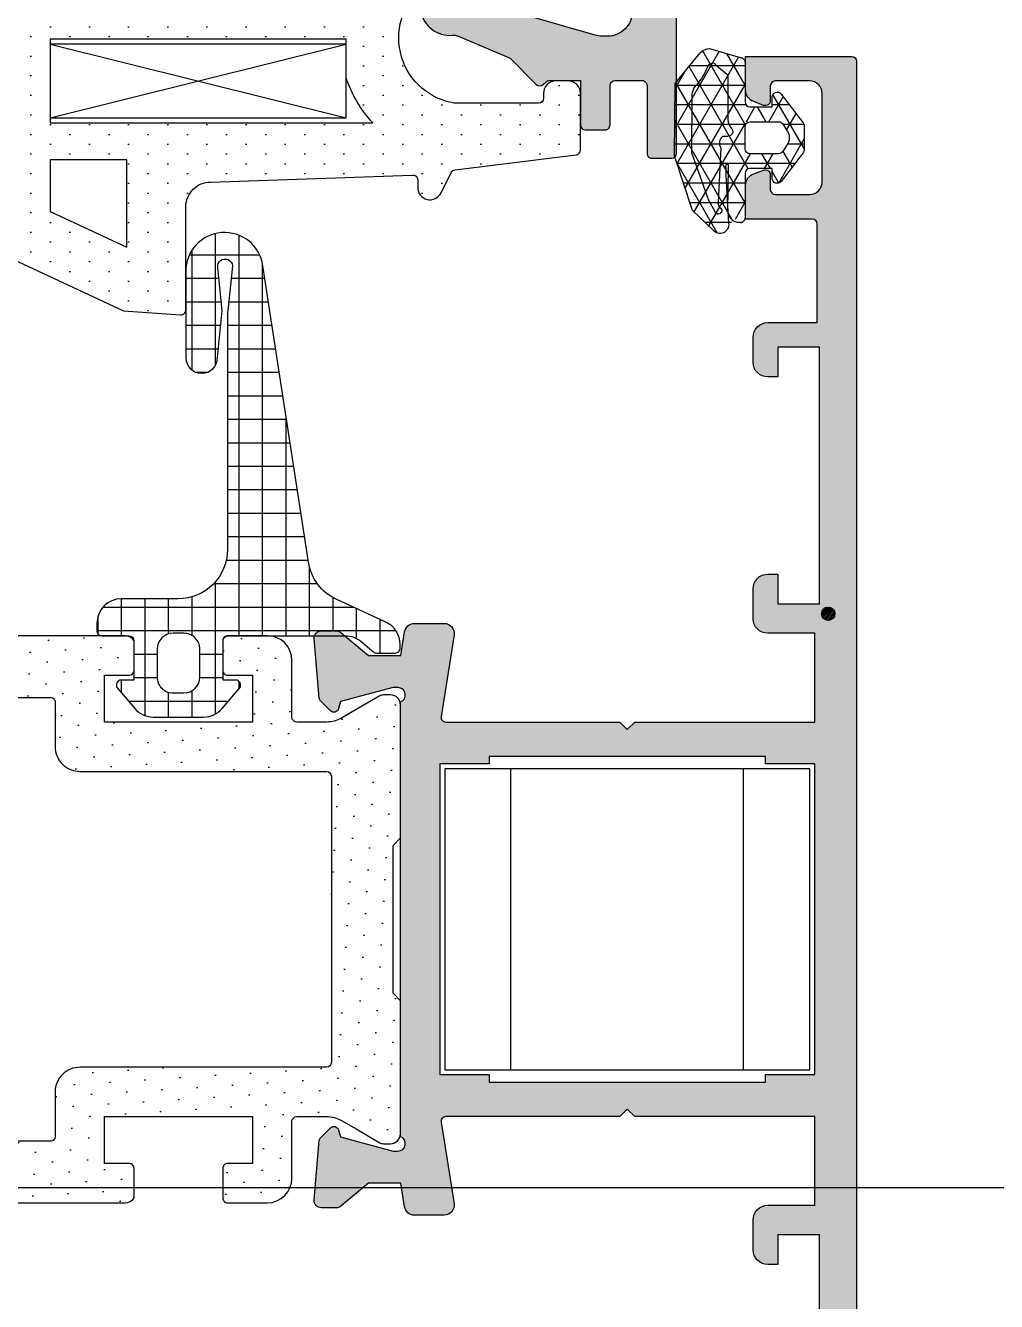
# Model space of a CAD drawing. Header units: inches. Extents: x 21 to 32698, y 13 to 3712.
# Drawn here: x 18821.56 to 18825.5, y 2136.62 to 2141.8 of the extents above; entities that cross this region are included whole.
import ezdxf

# ---------------------------------------------------------------- set-up
doc = ezdxf.new("R2010")
doc.units = ezdxf.units.IN
doc.header["$MEASUREMENT"] = 0
doc.set_wipeout_variables(frame=1)
for name, color, linetype, lineweight in [('Z_MİM_-KM-GLAZ', 8, 'Continuous', 25), ('Z_MİM_-KM-GLAZ-IDEN', 8, 'Continuous', 25), ('Z_MİM_aksesuar_k', 8, 'Continuous', 25), ('Z_MİM_fitiller_k', 8, 'Continuous', 25), ('Z_MİM_hatch_k', 8, 'Continuous', 25), ('Z_MİM_PROFIL', 8, 'Continuous', 25), ('Z_MİM_yazı_numara_k', 8, 'Continuous', 25)]:
    doc.layers.add(name, color=color, linetype=linetype, lineweight=lineweight)

# ---------------------------------------------------------------- blocks, each defined once
blk = doc.blocks.new('*U176')
blk.add_wipeout([(159.9999999999272, -24.99999999999997), (160.0000000001746, 16.500000001884473), (-5.820766091346741e-11, 16.500000002364686), (2.3283064365386963e-10, -24.99999999999997)])
at = {"layer": 'Z_MİM_fitiller_k'}
h = blk.add_hatch(dxfattribs=at)
h.set_pattern_fill('NET', color=256, scale=0.03, angle=-1.27e-14, style=0)
h.set_pattern_definition([(180, (113.319972989324, -112.988790811365), (0, 0.09525), []), (90, (113.319972989324, -112.988790811365), (0.09525, 0), [])])
h.paths.add_polyline_path([(76.26180241584079, -9.192011661689337, 0.9384669523126753), (76.28656220644478, -9.50439161027463), (76.63436021868837, -9.50439161027463, 1), (76.63436021868837, -9.376643942577372), (76.44442334499908, -9.356680772734414), (76.26928436370798, -9.375088621421327, -1.054490106068967), (76.26275807145285, -9.315632457869668), (76.44493617907864, -9.33454276365375, 0.0255410033868164), (76.46532903764164, -9.335585151800492), (77.4126516864053, -9.335585151800492, -0.4142135623730863), (77.6126516864053, -9.535585151800491), (77.6126516864053, -9.76539358408337, 0.4142135623728286), (77.7126516864053, -9.865393584083376), (77.74265168640994, -9.865393584083376, 0.4142135623746352), (77.76265168642857, -9.84539358408803), (77.76265168642857, -9.735393584101997, -0.3924137701569417), (77.78115312285954, -9.715449805419494, -0.0100572451269826), (77.7826516864239, -9.714391610493491), (77.90265168641926, -9.714391610493491, -0.0796367909168971), (77.90890268572836, -9.715393584083374), (77.94265168640995, -9.715393584083374), (77.94265168640995, -9.766449057265724, 0.6128139289239697), (77.97440800975309, -9.782628947916974), (78.05759794410552, -9.711575282832213, 0.219401871965335), (78.09265168640995, -9.63553592711834), (78.09265168640995, -9.433247293859324, 0.2194018750870747), (78.05759794319745, -9.357207937400396), (77.97440802388591, -9.286154286867543, 0.612813920725722), (77.94265170093858, -9.30233417782148), (77.94265170093858, -9.35338955409972), (77.90890293746487, -9.35338955409972, -0.07964012461228), (77.90265168641926, -9.354391610507461), (77.7826516864239, -9.354391610507461, -0.4142135623385485), (77.76265168642857, -9.334391610512114), (77.76265168642857, -8.982660383965422, -0.3178372451861038), (77.74265168640994, -8.954376112717739), (77.74265168640994, -8.895253108559713, -0.1754523787634222), (77.74960504804041, -8.876047576569562), (77.76265168642857, -8.860391610489769), (77.76265168642857, -8.857789020847134, -0.1754523787611168), (77.78582955846795, -8.79377058087995), (77.82801517493789, -8.743147841097398, 0.1754523787606751), (77.83265074935042, -8.730344153103957), (77.83265074935042, -8.655585151795831, 0.4142135623729288), (77.8126507493551, -8.635585151800496), (77.79782103452598, -8.635585151800496, 0.2933329153560253), (77.70690280230481, -8.693945326541153), (77.61582158863311, -8.892816068326667, -0.2523722057577324), (77.46436226411024, -9.007216030733275)])
h.paths.add_polyline_path([(77.81765168545535, -9.447389636469607), (77.92965169990202, -9.447389636469607, -0.4142128141114177), (77.9946516998927, -9.51238947040548), (77.9946516998927, -9.512389636460297), (77.99465181288542, -9.556393631176633, -0.4142137214709829), (77.92965181287144, -9.621393666464442), (77.81765179842478, -9.621393666464442, -0.4142128104179171), (77.7526517984341, -9.556393833343474), (77.75265168544136, -9.512389671757424, -0.4142137214664749)], flags=16)
at = {"layer": 'Z_MİM_hatch_k'}
h = blk.add_hatch(dxfattribs=at)
h.set_pattern_fill('NET3', color=256, scale=0.025, angle=89.99999999999999, style=0)
h.set_pattern_definition([(90, (-147400.1068613785, -66467.18749239597), (-0.079375, 0), []), (149.9999999999999, (-147400.1068613785, -66467.18749239597), (-0.0396875, -0.0687407664253898), []), (210, (-147400.1068613785, -66467.18749239597), (0.0396875, -0.0687407664253899), [])])
h.paths.add_polyline_path([(75.86767063759034, -7.216836130061722), (75.86767063759034, -7.12656913057583), (75.90768472413765, -7.12656913057583, 0.7159756942820561), (75.91988569927634, -7.090721853055597), (75.79794191262917, -6.996836130043107), (75.68739936045603, -6.996836130043107), (75.56545557378558, -7.090721853055597, 0.715975694318572), (75.57765654892427, -7.12656913057583), (75.61767063759034, -7.12656913057583), (75.61767063759034, -7.216836130061722, -0.4142135623730951), (75.597670637595, -7.236836130057071), (75.42354391346453, -7.236836130057071), (75.3758102245978, -7.399381496432781), (75.52321477375227, -7.520720570535941), (75.81557071307905, -7.523204260786599), (76.03770391374124, -7.449365853612846), (76.117395801784, -7.365742046340912, 0.6970673224272581), (76.09713187251471, -7.303141526227419), (76.06876807186053, -7.276805998293297, 0.9729203204206934), (76.06767063759034, -7.236836130057071), (75.88767063758569, -7.236836130057071, -0.4142135623730951)])
h.paths.add_polyline_path([(75.80767063760429, -7.236836130057071), (75.80767063760429, -7.090101332335335), (75.74267063563457, -7.048543240177991), (75.67767063759966, -7.090101331636843), (75.67767063759966, -7.236836130057071)], flags=16)
h.paths.add_polyline_path([(76.00498600058489, -7.345275448403867, 0.1671280300204171), (76.02159692685818, -7.342350615213232), (76.01953244762262, -7.345925222618119)], flags=16)
h = blk.add_hatch(dxfattribs=at)
h.set_pattern_fill('DOTS', color=256, scale=0.05, angle=-1.27e-14, style=0)
h.set_pattern_definition([(180, (119.4037576818722, -103.0068302886556), (-0.0396875, 0.079375), [0, -0.079375])])
h.paths.add_polyline_path([(75.14265168640995, -10.81439161049349, -0.1787385444028137), (75.26265168640529, -10.48943007430209), (75.26265168640529, -10.32606498701645), (75.14829389926743, -10.31605997705048, -0.3888787318532396), (75.10265168641926, -10.26625024215465), (75.10265168641926, -8.76439161049349), (75.00265168641927, -8.76439161049349), (75.00265168641927, -8.90439161048418, -0.6681786379181335), (74.9685095507768, -8.918533746108025), (74.91729634735965, -8.86732054269089, -0.1989123673797937), (74.90265168641926, -8.831965203631285), (74.90265168641926, -8.362353938819451, -0.1763269807082119), (74.92604724209522, -8.298075177871226), (75.07058284495724, -8.125824353915249, -0.8106467724723245), (75.17418663325951, -8.18104997433403), (75.10265168641926, -8.42857455830237), (75.10265168641926, -8.474345297530832, 0.1637529568012499), (75.12299791189145, -8.53480417782123, 0.657279061121785), (75.60265168641926, -8.416710972461459), (75.60265168641926, -8.054391610484174), (75.56265168640527, -8.054391610484174, -0.4142135623730951), (75.51265168640529, -8.004391610484179), (75.51265168640529, -7.954391610484178, -0.4142135623731785), (75.56265168640527, -7.904391610484182), (75.79265168640995, -7.904391610484182, -0.3788661086959389), (75.8125026094378, -7.921954223608209), (75.87406745931366, -8.423359688745421), (75.96668858370974, -8.469670250943466, -0.7914183192452735), (75.94432790394637, -8.564391610493487), (75.89335645659594, -8.564391610493487), (75.89401739413152, -8.583343076241746, 0.0436837065172995), (75.89413896658225, -8.586828997360154), (75.92265168641461, -9.404391610484184, 0.4142135623731366), (76.02265168641459, -9.504391610484175), (76.44120431219928, -9.504391610484175, -0.4348123749606509), (76.46115559322061, -9.525786739961786), (76.44495196355274, -9.757509439812578), (76.19871517751595, -10.28556593153773, -0.267949192431423), (76.15775757530936, -10.31424475335663), (76.02265168641459, -10.32606498701645), (76.02265168641459, -10.48943007430209, -0.1787385444025312), (76.14265168640995, -10.81439161049349), (76.14265168640995, -11.18439161048883, -0.4142135623730533), (76.04265168640995, -11.28439161048884), (75.24265168640994, -11.28439161048884, -0.4142135623730744), (75.14265168640995, -11.18439161048883)])
h.paths.add_polyline_path([(75.38265168640065, -11.04439161047485), (75.90265168641926, -11.04439161047485), (75.90265168641926, -10.81439161049349, 0.2134217652836644), (75.81598501974949, -10.62059905245115, -0.2134217652836706), (75.78265168640064, -10.54606345319336), (75.78265168640064, -10.45439161048418), (75.50265168641927, -10.45439161048418), (75.50265168641927, -10.54606345319336, -0.2134217652836691), (75.4693183530704, -10.62059905245115, 0.2134217652836652), (75.38265168640065, -10.81439161049349)], flags=16)
h.paths.add_polyline_path([(75.34265168640995, -10.05439161048417), (75.68265168640062, -10.05439161048417), (75.68265168640062, -8.746140816110724, -0.1052949977747343), (75.50030975624685, -8.854391610484186), (75.34265168640995, -8.854391610484186)], flags=16)
h.paths.add_polyline_path([(75.83265168640064, -10.05439161048417), (76.04170283324783, -10.05439161048417), (76.18625820727321, -9.744391610474864), (75.83265168640064, -9.744391610474864)], flags=16)
h = blk.add_hatch(dxfattribs=at)
h.set_pattern_fill('DOTS', color=256, scale=0.05, angle=59.99999999999997, style=0)
h.set_pattern_definition([(59.99999999999997, (-392.9067510850844, -90.20843780953383), (-0.0488970164253898, 0.0740578832126949), [0, -0.079375])])
h.paths.add_polyline_path([(79.81863244852282, -10.9506351670265, -0.1316524975871452), (79.82265168641457, -10.96563516701718), (79.82265168641457, -10.99439161049814, -0.4142135623732619), (79.7826516864239, -11.03439161051211), (79.24265168640994, -11.03439161051211), (79.2126516864053, -11.00439161050746), (78.6126516864053, -11.00439161050746), (78.58265168642392, -11.03439161051211), (78.04265168640995, -11.03439161051211, -0.414213562373183), (78.00265168641927, -10.99439161049815), (78.00265168641927, -10.96563516701718, -0.1316524975877682), (78.00667092431105, -10.9506351670265), (78.06223716757957, -10.85439161050746), (78.09657473486149, -10.79491719934305, 0.1316524975876276), (78.1126516864053, -10.73491719933374), (78.1126516864053, -10.61439161049349, 0.4142135623730951), (78.09265168640995, -10.59439161049815), (77.8626516864053, -10.59439161049815, -0.4142135623730951), (77.76265168640529, -10.49439161049815), (77.76265168640529, -9.749943961996195, -0.2360679774991102), (77.7826516864239, -9.714391610493491), (77.90265168641926, -9.714391610493491, -0.4142135623733448), (77.92265168641461, -9.73439161051212), (77.92265168641461, -9.834391610512114), (78.1126516864053, -9.834391610512114), (78.1126516864053, -9.534391610512117), (78.1126516864053, -9.23439161051212), (77.92265168641461, -9.23439161051212), (77.92265168641461, -9.334391610512114, -0.4142135623731783), (77.90265168641926, -9.354391610507461), (77.7826516864239, -9.354391610507461, -0.4142135623730951), (77.76265168640529, -9.334391610512114), (77.76265168640529, -9.17439161050281, -0.4142135623731785), (77.8626516864053, -9.0743916105028), (78.09265168640995, -9.0743916105028, 0.4142135623728453), (78.1126516864053, -9.054391610507468), (78.1126516864053, -8.933866021667214, 0.1316524975872562), (78.09657473486149, -8.87386602168118), (78.06223716757957, -8.81439161049349), (78.00667092431105, -8.71814805397446, -0.1316524975874051), (78.00265168641927, -8.703148053960488), (78.00265168641927, -8.67439161050281, -0.4142135623731049), (78.04265168640995, -8.634391610512125), (78.58265168642392, -8.634391610512125), (78.6126516864053, -8.664391610493494), (79.2126516864053, -8.664391610493494), (79.24265168640994, -8.634391610512125), (79.7826516864239, -8.634391610512111, -0.4142135623733866), (79.82265168641457, -8.674391610502793), (79.82265168641457, -8.703148053960478, -0.1316524975877924), (79.81863244852282, -8.718148053974446), (79.76306620525429, -8.81439161049349), (79.72872863797238, -8.87386602168118, 0.1316524975878021), (79.7126516864053, -8.933866021667214), (79.7126516864053, -9.054391610507453, 0.4142135623730949), (79.73265168642392, -9.0743916105028), (79.9626516864053, -9.0743916105028, -0.4142135623731451), (80.06265168640529, -9.174391610502804), (80.06265168640529, -9.334391610512114, -0.4142135623730951), (80.04265168640995, -9.354391610507461), (79.92265168641461, -9.354391610507461, -0.4142135623735113), (79.90265168641926, -9.334391610512114), (79.90265168641926, -9.23439161051212), (79.7126516864053, -9.23439161051212), (79.7126516864053, -9.534391610512117), (79.7126516864053, -9.834391610512114), (79.90265168641926, -9.834391610512114), (79.90265168641926, -9.73439161051212, -0.4142135623733449), (79.92265168641461, -9.714391610493491), (80.04265168640995, -9.714391610493491, -0.236067977499421), (80.06265168640529, -9.749943961996195), (80.06265168640529, -10.49439161049814, -0.4142135623731618), (79.9626516864053, -10.59439161049815), (79.73265168642392, -10.59439161049815, 0.4142135623730118), (79.7126516864053, -10.61439161049348), (79.7126516864053, -10.73491719933374, 0.1316524975870652), (79.72872863797238, -10.79491719934305), (79.76306620525429, -10.85439161050746)])
h.paths.add_polyline_path([(79.3626516864053, -10.75439161050746, 0.4142135623730951), (79.4626516864053, -10.65439161050746), (79.4626516864053, -10.44439161049814, -0.4142135623731618), (79.5626516864053, -10.34439161049815), (79.79265168640995, -10.34439161049815, 0.4142135623734279), (79.8126516864053, -10.3243916105028), (79.8126516864053, -10.05439161050746, 0.4142135623734279), (79.79265168640995, -10.03439161051211), (79.6126516864053, -10.03439161051211, -0.4142135623731284), (79.51265168640529, -9.934391610512122), (79.51265168640529, -8.934391610512122, 0.4142135623734279), (79.49265168640994, -8.914391610493494), (78.33265168642392, -8.914391610493494, 0.4142135623731784), (78.3126516864053, -8.934391610512122), (78.3126516864053, -9.934391610512122, -0.4142135623731284), (78.2126516864053, -10.03439161051211), (78.03265168642392, -10.03439161051211, 0.4142135623732616), (78.01265168640529, -10.05439161050746), (78.01265168640529, -10.3243916105028, 0.4142135623734279), (78.03265168642392, -10.34439161049815), (78.26265168640529, -10.34439161049815, -0.4142135623731618), (78.3626516864053, -10.44439161049814), (78.3626516864053, -10.65439161050746, 0.4142135623730951), (78.4626516864053, -10.75439161050746)], flags=16)
at = {"layer": 'Z_MİM_PROFIL'}
blk.add_hatch(color=256, dxfattribs=at).paths.add_polyline_path([(74.6758206001832, -7.055032307399982), (74.6758206001832, -7.193178407057728), (74.65460739674745, -7.214391610493492), (74.6758206001832, -7.235604813929255), (74.6758206001832, -7.392605900533112, 0.1989123673796583), (74.68460739675209, -7.413819103968875), (74.77638181153452, -7.505593518751282, 0.1989123673796573), (74.79759501497028, -7.514380315320181), (75.80579323627751, -7.514380315320181, -0.4142135623730951), (75.82579323627287, -7.534380315315517), (75.82579323627287, -7.614380315320175, -0.4142135623730951), (75.80579323627751, -7.634380315315523), (75.53092313465896, -7.634380315315523, 0.3985597294799732), (75.5109520073165, -7.653306037887546), (75.5109520073165, -7.764391610493491, 0.4142135623730951), (75.53095200731184, -7.784391610488839), (75.6909422974917, -7.784391610488839, -0.4142135623730951), (75.71094229748705, -7.804391610484173), (75.71094229748705, -7.884272939433883, -0.4141803693271335), (75.69094456407474, -7.904272939312816), (75.51094857520657, -7.904293338164292), (75.51096146017079, -8.030867315853556, 0.1989153645609582), (75.5168209272786, -8.045009018156293), (75.52682206049793, -8.055007884792587, -0.4142135626245717), (75.52682526594725, -8.083292155854007), (75.42048987735761, -8.189651649027669), (75.32992892590119, -8.403067123286036, 0.1254158171072058), (75.32694182136328, -8.42259577971565, -2.106030981733381), (75.17203190025174, -8.319672431146326, 0.2530742781452963), (75.19865604670484, -8.292482200685498), (75.32710330028785, -7.844341719152013, 0.0699239148888757), (75.33097400701371, -7.816778697913122), (75.33097172082634, -7.794320553822045, 0.4142169399714054), (75.23096038837684, -7.694330734202252), (74.75204755055019, -7.694385009167318, -0.1989418209201258), (74.68132553949253, -7.665095687938459), (74.52510992205934, -7.508880070505269, -0.1989123673893419), (74.49582060017855, -7.438169392386057), (74.49582060017855, -7.421153627244365, 0.6935635662320365), (74.42564363837009, -7.394898133027907, -0.1483543887767442), (74.29037604836049, -7.479744773522553, -0.5442046013671228), (74.19035762912827, -7.390036368930323), (74.19394230275647, -7.367403630261848, -0.3419987133351463), (74.22963163376552, -7.333843659238495, 2.811597421770104), (74.10351998122641, -7.249800113729747, -0.5049270827221914), (74.06530096632196, -7.30160294817908), (74.04364493683677, -7.30160294817908, -0.4358026577830474), (73.94391231449553, -7.194295141125635), (73.94391231449553, -7.144175236184691, -0.0760027641212679), (73.94619641845347, -7.129235582078422, -0.0842855562612514), (73.98954143932788, -7.044242356765622, 0.6167473776035484), (73.94942993290024, -6.964391610493492), (73.40556359634502, -6.964391610493492, 0.3989595459730369), (73.35563211961416, -7.011774812663516), (73.32987002342706, -7.503344891361508, 0.4296339059675331), (73.34984261411006, -7.524391610502803), (73.60848247151587, -7.524391610502803, -0.3152987888766703), (73.7964209956699, -7.655987581821705), (73.88788781528126, -7.907290603315061, -0.5205670505544223), (73.84090318422531, -7.974391610502807), (73.71414800552884, -7.974391610502807, -0.3129018860615769), (73.66731439606521, -7.941901979550322), (73.65216974044449, -7.901395758103191, -0.5233430778285876), (73.67090318422997, -7.874391610502812), (73.71964926830258, -7.874391610502812, 0.5205670505590173), (73.7384431207203, -7.847551207618393), (73.69572698749835, -7.730189596164576, 0.3152987888726921), (73.60175772543299, -7.664391610493495), (73.34040921385167, -7.664391610493495, 0.398959546003248), (73.32043662314534, -7.683344891389437), (73.31152730068423, -7.8533448913615, 0.4296339059366617), (73.33149989136724, -7.874391610502812), (73.37090318422996, -7.874391610502812, -0.5233430778285851), (73.38963662801542, -7.901395758103191), (73.37449197239475, -7.941901979550322, -0.3129018860615789), (73.32765836293109, -7.974391610502807), (73.19090318422529, -7.974391610502807), (73.19090318422529, -6.804391610484173, -0.4142135623730951), (73.21090318422065, -6.784391610488839), (74.8981770258746, -6.784391610488839, -0.6681786379370993), (74.91231916149844, -6.818533746108016)])
h = blk.add_hatch(color=256, dxfattribs=at)
h.paths.add_polyline_path([(79.79436741516692, -8.634391610512111), (78.91265168640528, -8.634391610512125), (78.03093595766694, -8.634391610512125, 0.8430389971078458), (77.97265168641461, -8.644391610498147), (77.97265168641461, -8.664391610493494), (78.02976860107155, -8.87755483794173), (78.0579239364597, -8.885099037319037, -0.5731460966447334), (78.06690186959456, -8.918424866699228), (78.02786092852475, -8.957465807745775, -0.1763269807107753), (78.01546190775697, -8.963247566089578), (77.77526635871033, -8.984261953645929, -0.4400105308898908), (77.74265168640994, -8.954376112717739), (77.74265168640994, -8.895253108559713, -0.1754523787634017), (77.74960504804041, -8.876047576569562), (77.84265168640995, -8.76439161049349), (77.84265168640995, -8.632783210814537), (77.7463933707564, -8.617537391373501, -0.3689194771093498), (77.71265074935508, -8.578029857740347), (77.71265074935508, -8.456534042629954, -0.4610063144275281), (77.75890812795842, -8.417026509020088), (78.08952112299156, -8.469390463201876, 0.461006314427708), (78.11264981228159, -8.449636696396936), (78.11264981228159, -7.744389736374444), (78.14264793816254, -7.714391610493492), (78.11264981228159, -7.684393484612542), (78.11264981228159, -6.954391610484178), (77.75265168641927, -6.954391610484178), (77.75265168641927, -7.144391610474868, -0.4142135623730949), (77.69265168640995, -7.204391610484178), (77.57265168641459, -7.204391610484178, -0.4142135623733172), (77.51265168640529, -7.144391610474868), (77.51265168640529, -7.104391610484183), (77.6326516864239, -7.104391610484183), (77.6326516864239, -6.934391610488829), (76.59265168640995, -6.934391610488829), (76.59265168640995, -7.104391610484183), (76.7126516864053, -7.104391610484183), (76.7126516864053, -7.144391610474868, -0.4142135623733172), (76.65265168641926, -7.204391610484178), (76.55265168641927, -7.204391610484178, -0.4142135623724292), (76.49265168640994, -7.144391610474868), (76.49265168640994, -6.944391610474866), (76.09265168640995, -6.944391610474866, 0.4142135623721794), (76.07265168641457, -6.964391610493492), (76.07265168641457, -7.234391610488843), (75.93589650770882, -7.234391610488843, -0.3129018860481769), (75.88906289824517, -7.201901979559637), (75.87391824262448, -7.161395758112504, -0.5233430778442544), (75.89265168640995, -7.134391610488831), (75.95265168641927, -7.134391610488831, 0.414213562372887), (75.9726516864146, -7.114391610493496), (75.9726516864146, -6.974391610502807, 0.4142135623731618), (75.92265168641461, -6.924391610502808), (75.56265168640527, -6.924391610502808, 0.4142135623730951), (75.51265168640529, -6.974391610502807), (75.51265168640529, -7.114391610493496, 0.4142135623730951), (75.53265168642392, -7.134391610488831), (75.59265168640995, -7.134391610488831, -0.5233430778443291), (75.6113851301954, -7.161395758112504), (75.5962404745747, -7.201901979559637, -0.3129018860480437), (75.54940686511108, -7.234391610488843), (75.4126516864053, -7.234391610488843), (75.4126516864053, -6.804391610484173, -0.4142135623730951), (75.43265168642392, -6.784391610488839), (82.39265168640995, -6.784391610488825, -0.4142135623722627), (82.41265168640528, -6.804391610484173), (82.41265168640528, -7.234391610488827), (82.27589650769949, -7.234391610488827, -0.3129018860483042), (82.22906289825914, -7.201901979559637), (82.21391824263846, -7.161395758112489, -0.5233430778443291), (82.23265168642392, -7.134391610488831), (82.29265168640995, -7.134391610488831, 0.4142135623722627), (82.3126516864053, -7.114391610493483), (82.3126516864053, -6.974391610502807, 0.4142135623730951), (82.26265168640528, -6.924391610502794), (81.90265168641928, -6.924391610502794, 0.4142135623731282), (81.85265168641926, -6.974391610502807), (81.85265168641926, -7.114391610493483, 0.4142135623744271), (81.87265168641459, -7.134391610488831), (81.93265168642392, -7.134391610488831, -0.5233430778433408), (81.95138513020937, -7.161395758112489), (81.9362404745887, -7.201901979559637, -0.3129018860482419), (81.88940686512504, -7.234391610488827), (81.75265168641926, -7.234391610488827), (81.75265168641926, -6.964391610493492, 0.4142135623730951), (81.73265168642394, -6.944391610474866), (81.33265168642392, -6.944391610474866), (81.33265168642392, -7.144391610474856, -0.414213562373095), (81.27265168641459, -7.204391610484178), (81.17265168641461, -7.204391610484178, -0.4142135623735391), (81.1126516864053, -7.144391610474856), (81.1126516864053, -7.104391610484171), (81.23265168642392, -7.104391610484171), (81.23265168642392, -6.934391610488829), (80.19265168640995, -6.934391610488829), (80.19265168640995, -7.104391610484171), (80.31265168640527, -7.104391610484171), (80.31265168640527, -7.144391610474856, -0.4142135623726512), (80.25265168641928, -7.204391610484178), (80.13265168642388, -7.204391610484178, -0.4142135623733723), (80.07265168641457, -7.144391610474856), (80.07265168641457, -6.954391610484178), (79.71265356052898, -6.954391610484178), (79.71265356052898, -7.684393484612527), (79.68265543467132, -7.714391610493492), (79.71265356052898, -7.744389736374444), (79.71265356052898, -8.449636696396936, 0.4610063144275047), (79.7357822498423, -8.469390463201863), (80.06639524487544, -8.417026509020076, -0.4610063144277004), (80.11265262347878, -8.456534042629954), (80.11265262347878, -8.578029857740347, -0.3689194771094593), (80.07891000207745, -8.617537391373485), (79.98265168642392, -8.632783210814537), (79.98265168642392, -8.76439161049349), (80.07569832479346, -8.876047576569562, -0.175452378762938), (80.08265168642392, -8.895253108559713), (80.08265168642392, -8.954376112717739, -0.4400105308894535), (80.05003701412352, -8.984261953645929), (79.8098414650769, -8.963247566089565, -0.1763269807108412), (79.79744244428583, -8.957465807745763), (79.75840150323928, -8.918424866699214, -0.5731460966434648), (79.76737943637417, -8.885099037319023), (79.79553477176229, -8.87755483794173), (79.85265168641926, -8.664391610493482), (79.85265168641926, -8.644391610498147, 0.8430389971075625)])
h.paths.add_polyline_path([(79.54265356053365, -8.474391610502806), (79.54265356053365, -8.274391610502803), (79.5726535605383, -8.274391610502803), (79.5726535605383, -7.154391610484168), (79.54265356053365, -7.154391610484168), (79.54265356053365, -6.954391610484178), (78.91265168640528, -6.954391610484178), (78.28264981230022, -6.954391610484178), (78.28264981230022, -7.154391610484182), (78.25264981229556, -7.154391610484182), (78.25264981229556, -8.274391610502803), (78.28264981230022, -8.274391610502803), (78.28264981230022, -8.474391610502806), (78.91265168640528, -8.474391610502806)], flags=16)
at = {"layer": 'Z_MİM_yazı_numara_k'}
h = blk.add_hatch(dxfattribs=at)
h.set_pattern_fill('LINE', color=256, scale=0.0375, angle=44.99999999999999, style=0)
h.set_pattern_definition([(134.9999999999999, (2.222462335939035, -25.62785020333203), (0.0033145630368119, 0.0033145630368119), [])])
edge = h.paths.add_edge_path()
edge.add_arc((77.67330533167114, -6.89969096579736), 0.0271368228285661, 0, 360)
blk.add_lwpolyline([(80.06265168642858, -10.49439161049814), (80.06265168642858, -9.749943961996195, 0.2360679774994211), (80.04265168643325, -9.714391610493491), (79.92265168643789, -9.714391610493491, 0.4142135623733449), (79.90265168641926, -9.73439161051212), (79.90265168641926, -9.834391610512114), (79.71265168642857, -9.834391610512114), (79.71265168642857, -9.534391610512117), (79.71265168642857, -9.23439161051212), (79.90265168641926, -9.23439161051212), (79.90265168641926, -9.334391610512114, 0.4142135623735113), (79.92265168643789, -9.354391610484171), (80.04265168643325, -9.354391610484171, 0.4142135623730951), (80.06265168642858, -9.334391610512114), (80.06265168642858, -9.174391610502804, 0.4142135623731449), (79.96265168642857, -9.0743916105028), (79.73265168642392, -9.0743916105028, -0.414213562373095), (79.71265168642857, -9.054391610484174), (79.71265168642857, -8.933866021667214, -0.1316524975878021), (79.72872863797238, -8.87386602168118), (79.76306620527757, -8.81439161049349), (79.81863244854611, -8.718148053951168, 0.1316524975877924), (79.82265168643791, -8.703148053960478), (79.82265168643791, -8.674391610502793, 0.4142135623733866), (79.7826516864239, -8.634391610512111), (79.24265168643323, -8.634391610512125), (79.21265168642857, -8.664391610493494), (78.61265168642858, -8.664391610493494), (78.58265168642392, -8.634391610512125), (78.04265168643325, -8.634391610512125, 0.4142135623731049), (78.00265168641927, -8.67439161050281), (78.00265168641927, -8.703148053960488, 0.1316524975874051), (78.00667092431105, -8.718148053951168), (78.06223716757957, -8.81439161049349), (78.09657473488477, -8.87386602168118, -0.1316524975872562), (78.11265168642858, -8.933866021667214), (78.11265168642858, -9.054391610484174, -0.4142135623728453), (78.09265168643324, -9.0743916105028), (77.86265168642858, -9.0743916105028, 0.4142135623731784), (77.76265168642857, -9.17439161050281), (77.76265168642857, -9.334391610512114, 0.4142135623730951), (77.7826516864239, -9.354391610484178), (77.90265168641926, -9.354391610484178, 0.4142135623731783), (77.92265168643789, -9.334391610512114), (77.92265168643789, -9.23439161051212), (78.11265168642858, -9.23439161051212), (78.11265168642858, -9.534391610512117), (78.11265168642858, -9.834391610512114), (77.92265168643789, -9.834391610512114), (77.92265168643789, -9.73439161051212, 0.4142135623733447), (77.90265168641926, -9.714391610493491), (77.7826516864239, -9.714391610493491, 0.2360679774991102), (77.76265168642857, -9.749943961996195), (77.76265168642857, -10.49439161049815, 0.4142135623730951)], format="xyb")
blk.add_lwpolyline([(79.56265168642858, -10.34439161049815, 0.4142135623731618), (79.46265168642857, -10.44439161049814), (79.46265168642857, -10.65439161048418, -0.4142135623730951), (79.36265168642858, -10.75439161048417), (78.46265168642857, -10.75439161048417, -0.4142135623730951), (78.36265168642856, -10.65439161048418), (78.36265168642856, -10.44439161049814, 0.4142135623731618), (78.26265168642857, -10.34439161049815), (78.03265168642392, -10.34439161049815, -0.4142135623734279), (78.01265168642854, -10.3243916105028), (78.01265168642854, -10.05439161048417, -0.4142135623732616), (78.03265168642392, -10.03439161051211), (78.21265168642857, -10.03439161051211, 0.4142135623731284), (78.31265168642858, -9.934391610512122), (78.31265168642858, -8.934391610512122, -0.4142135623731784), (78.33265168642392, -8.914391610493494), (79.49265168643323, -8.914391610493494, -0.4142135623734279), (79.51265168642857, -8.934391610512122), (79.51265168642857, -9.934391610512122, 0.4142135623731284), (79.61265168642856, -10.03439161051211), (79.79265168643325, -10.03439161051211, -0.4142135623734279), (79.81265168642858, -10.05439161048417), (79.81265168642858, -10.3243916105028, -0.4142135623734279), (79.79265168643325, -10.34439161049815)], format="xyb", close=True)
at = {"layer": 'Z_MİM_-KM-GLAZ-IDEN', "ltscale": 1.5}
blk.add_line((80.00000000004366, -28.52183708645294), (80.00000000005821, 68.52183710100894), dxfattribs=at)
at = {"layer": 'Z_MİM_aksesuar_k'}
for p, q in [((75.6626516864053, -10.05439161048417), (75.3626516864053, -8.854391610484186)), ((75.3626516864053, -10.05439161048417), (75.6626516864053, -8.854391610484186))]:
    blk.add_line(p, q, dxfattribs=at)
for points in [[(78.30264981229556, -8.45439161048418), (79.5226535605383, -8.45439161048418), (79.5226535605383, -6.974391610502807), (78.30264981229556, -6.974391610502807)], [(75.6626516864053, -8.854391610484186), (75.3626516864053, -8.854391610484186), (75.3626516864053, -10.05439161048417), (75.6626516864053, -10.05439161048417)]]:
    blk.add_lwpolyline(points, close=True, dxfattribs=at)
at = {"layer": 'Z_MİM_fitiller_k'}
for points in [[(75.61767063759034, -7.216836130061722), (75.61767063759034, -7.12656913057583), (75.57765654897084, -7.12656913057583, -0.715975694295998), (75.56545557376229, -7.090721853078888), (75.68200558294772, -7.000988852513557, -0.1655176740834616), (75.69420655808644, -6.996836130043107), (75.79113471497548, -6.996836130043107, -0.1655176740834594), (75.80333569013743, -7.000988852513557), (75.91988569929963, -7.090721853078888, -0.7159756942959975), (75.90768472409108, -7.12656913057583), (75.86767063759034, -7.12656913057583), (75.86767063759034, -7.216836130061722, 0.414213562373761), (75.88767063758569, -7.236836130057071), (76.06767063759034, -7.236836130057071, -0.4142135623730951), (76.08767063758569, -7.25683613005242, -0.4142135623726955), (76.03767063758569, -7.306836130052417), (75.86149282559053, -7.30334419198482, 0.1174482173098005), (75.84639199526282, -7.306940936997136, 0.4006050445709274), (75.86449898105347, -7.314886311489701, 0.0538558474969487), (75.89439535193378, -7.314252568643155, -0.0006343350210416), (75.89452004396587, -7.314275959321831), (76.09048067111289, -7.30350703969745, -0.7702234241018636), (76.117395801784, -7.365742046340912), (76.03770391374124, -7.449365853612846), (75.81557071307905, -7.523204260786599), (75.52321477375227, -7.520720570535941), (75.39875768135532, -7.418271165528877, -0.2183144970098696), (75.38138833775885, -7.38038660055173), (75.41767063759033, -7.25683613005242, -0.4142135623729287), (75.43767063758568, -7.236836130057071), (75.597670637595, -7.236836130057071, 0.4142135623727621)], [(75.71573722210013, -7.065763260122934, -0.2923544271904933), (75.76960404991405, -7.065763259866812), (75.7984440031112, -7.084202235193528, -0.2558587844405164), (75.80767063760429, -7.101052594093217), (75.80767063760429, -7.216836130061722, -0.4142135623735947), (75.78767063758569, -7.236836130057071), (75.697670637595, -7.236836130057071, -0.4142135623729287), (75.67767063759966, -7.216836130061722), (75.67767063759966, -7.101052593138603, -0.2558587826855968), (75.68689727197633, -7.084202234308777)], [(76.04319805578561, -7.358478872013818), (75.99775770014384, -7.383627793008074), (75.80414594438625, -7.453104676447424), (75.5677835695329, -7.451096675779282, -0.1774617136563931), (75.53557766944868, -7.438983044937798), (75.51913992072221, -7.424824916665982, 0.0760223157008063), (75.4511203285423, -7.386214591145119, -0.3462781358712649), (75.43987006893148, -7.361608162453932, 0.0005234067189328), (75.4398499769042, -7.361632298446806, 0.025659009981974), (75.45138833777746, -7.35107409844788), (75.48767063758567, -7.306836130052417), (75.66840471850008, -7.306836130052417, 0.1962615682788122), (75.70339742911744, -7.292550415779999, -0.664494697737288), (75.7373945133644, -7.306836130052417), (75.7373945133644, -7.327921198030537, 0.3760320021622876), (75.78424227706854, -7.335415063078129), (76.00498600058489, -7.345275448403867, 0.2193720814074576), (76.02588255243609, -7.339379519621444, -1.523095922870961)], [(76.63436021868837, -9.376643942577372), (76.44442334499908, -9.356680772734414), (76.26928436370798, -9.375088621421327, -1.054490106067112), (76.26275807145285, -9.315632457869668), (76.44442334499908, -9.334489530885199, 0.0261859215692513), (76.46532903764164, -9.335585151800492), (77.4126516864053, -9.335585151800492, -0.4142135623730862), (77.6126516864053, -9.535585151800491), (77.6126516864053, -9.76539358408337, 0.4142135623732617), (77.7126516864053, -9.865393584083376), (77.74265168640994, -9.865393584083376, 0.4142135623746352), (77.76265168642857, -9.84539358408803), (77.76265168642857, -9.735393584101997, -0.4142135623670599), (77.7826516864239, -9.715393584083374), (77.94265168640995, -9.715393584083374), (77.94265168640995, -9.766449057265724, 0.6128139289245375), (77.97440800975309, -9.782628947916974), (78.05759794410552, -9.711575282832213, 0.2194018719653053), (78.09265168640995, -9.63553592711834), (78.09265168640995, -9.433247293859324, 0.2194018750870244), (78.05759794319745, -9.357207937400396), (77.97440802388591, -9.286154286867543, 0.6128139207257216), (77.94265170093858, -9.30233417782148), (77.94265170093858, -9.35338955409972), (77.7826516864239, -9.35338955409972, -0.4142135623731368), (77.76265168642857, -9.333389554081094), (77.76265168642857, -8.857789020847134, -0.1754523787611913), (77.78582955846795, -8.79377058087995), (77.82801517493789, -8.743147841097398, 0.1754523787614075), (77.83265074935042, -8.730344153103957), (77.83265074935042, -8.655585151795831, 0.4142135623730951), (77.8126507493551, -8.635585151800496), (77.79782103452598, -8.635585151800496, 0.2933329153560253), (77.70690280230481, -8.693945326541153), (77.61582158863311, -8.892816068326667, -0.2523722057577118), (77.46436226411024, -9.007216030733275), (76.26180241584079, -9.192011661689337, 0.9384669523134814), (76.28656220644478, -9.50439161027463), (76.63436021868837, -9.50439161027463, 0.9999999999999998)], [(77.9946516998927, -9.512389636460297), (77.9946516998927, -9.51238947040548, 0.4142128141114177), (77.92965169990202, -9.447389636469607), (77.81765168545535, -9.447389636469607, 0.4142137214664749), (77.75265168544136, -9.512389671757424), (77.7526517984341, -9.556393833343474, 0.4142128104179171), (77.81765179842478, -9.621393666464442), (77.92965181287144, -9.621393666464442, 0.4142137214709829), (77.99465181288542, -9.556393631176633)]]:
    blk.add_lwpolyline(points, format="xyb", close=True, dxfattribs=at)
at = {"layer": 'Z_MİM_hatch_k'}
blk.add_lwpolyline([(76.19871517751595, -10.28556593153773), (76.44495196355274, -9.757509439812578), (76.46115559322061, -9.525786739961786, 0.4348123749606509), (76.44120431219928, -9.504391610484175), (76.02265168641459, -9.504391610484175, -0.4142135623731366), (75.92265168641461, -9.404391610484184), (75.89413896658225, -8.586828997360154, -0.4504671536907776), (75.91398988963338, -8.564391610493487), (75.94432790394637, -8.564391610493487, 0.7914183192452735), (75.96668858370974, -8.469670250943466), (75.88366623780456, -8.428159077979231, -0.2513447588947056), (75.87275958670071, -8.412707921025884), (75.8125026094378, -7.921954223608209, 0.3788661086959388), (75.79265168640995, -7.904391610484182), (75.56265168640527, -7.904391610484182, 0.4142135623731785), (75.51265168640529, -7.954391610484178), (75.51265168640529, -8.004391610484179, 0.4142135623730951), (75.56265168640527, -8.054391610484174), (75.58265168640064, -8.054391610484174, -0.4142135623731991), (75.60265168641926, -8.0743916105028), (75.60265168641926, -8.407396434621491, -0.0525781763347689), (75.60045229181414, -8.428254085082173, -0.6417532208680469), (75.12299791189145, -8.53480417782123, -0.1637529568012108)], format="xyb", dxfattribs=at)
blk.add_lwpolyline([(75.50030975624685, -8.854391610484186), (75.34265168640995, -8.854391610484186), (75.34265168640995, -10.05439161048417), (75.68265168640062, -10.05439161048417), (75.68265168640062, -8.746140816110724, -0.1052949977747392)], format="xyb", close=True, dxfattribs=at)
blk.add_lwpolyline([(76.18625820727321, -9.744391610474864), (75.83265168640064, -9.744391610474864), (75.83265168640064, -10.05439161048417), (76.04170283324783, -10.05439161048417)], close=True, dxfattribs=at)
at = {"layer": 'Z_MİM_PROFIL'}
for points in [[(75.51092313478001, -7.654382351275144, -0.4142433786329337), (75.53092313465896, -7.634380315315523), (75.80579323627751, -7.634380315315523, 0.4142135623730951), (75.82579323627287, -7.614380315320175), (75.82579323627287, -7.534380315315517, 0.4142135623729287), (75.80579323627751, -7.514380315320181), (74.79759501497028, -7.514380315320181, -0.1989123673796174)], [(75.23096038837684, -7.694330734202252, -0.4142169398858333), (75.33097172082634, -7.794320553775492), (75.33097400701371, -7.816778697889843, -0.0699239149651193), (75.32710330028785, -7.844341719152013), (75.19865604670484, -8.292482200685498, -0.253074278143353)], [(75.17203190025174, -8.319672431146326, 2.106030981594511), (75.32694182136328, -8.422595779738929, -0.1254158170882538), (75.32992892590119, -8.403067123309313), (75.42048987735761, -8.189651649027669), (75.52682526594725, -8.083292155854007, 0.4142135623725062), (75.52682206049793, -8.055007884792587), (75.51682092725531, -8.045009018156293, -0.1989123673772881), (75.51096146019408, -8.030867546472308), (75.51094857520657, -7.904293338164292), (75.69094456407474, -7.904272939312816, 0.4141803693131625), (75.71094229748705, -7.884272939433883), (75.71094229748705, -7.804391610484173, 0.4142135623730951), (75.6909422974917, -7.784391610488839), (75.53095200731184, -7.784391610488839, -0.4142135623732617), (75.5109520073165, -7.764391610493491), (75.5109520073165, -7.653306037608146)], [(81.23265168642392, -6.934391610488829), (80.19265168640995, -6.934391610488829), (80.19265168640995, -7.104391610484171), (80.31265168640527, -7.104391610484171), (80.31265168640527, -7.144391610474856, -0.4142135623730951), (80.25265168641928, -7.204391610484178), (80.13265168642388, -7.204391610484178, -0.4142135623730949), (80.07265168641457, -7.144391610474856), (80.07265168641457, -6.954391610484178), (79.71265356052898, -6.954391610484178), (79.71265356052898, -7.684393484612527), (79.68265543467132, -7.714391610493492), (79.71265356052898, -7.744389736374444), (79.71265356052898, -8.449636696396936, 0.4610063144275476), (79.7357822498423, -8.469390463201863), (80.06639524487544, -8.417026509020076, -0.4610063144275496), (80.11265262347878, -8.456534042629954), (80.11265262347878, -8.578029857740347, -0.3689194771094391), (80.07891000207745, -8.617537391373485), (79.98265168642392, -8.632783210814537), (79.98265168642392, -8.76439161049349), (80.07569832479346, -8.876047576569562, -0.1754523787632309), (80.08265168642392, -8.895253108559713), (80.08265168642392, -8.954376112717739, -0.4400105308899191), (80.05003701412352, -8.984261953645929), (79.8098414650769, -8.963247566089565, -0.1763269807107753), (79.79744244428583, -8.957465807745763), (79.75840150323928, -8.918424866699214, -0.573146096642626), (79.76737943637417, -8.885099037319023), (79.79553477176229, -8.87755483794173), (79.85265168641926, -8.664391610493482), (79.85265168641926, -8.644391610498147, 0.8430389971075621), (79.79436741516692, -8.634391610512111), (78.91265168640528, -8.634391610512125), (78.03093595766694, -8.634391610512125, 0.8430389971075622), (77.97265168641461, -8.644391610498147), (77.97265168641461, -8.664391610493494), (78.02976860107155, -8.87755483794173), (78.0579239364597, -8.885099037319037, -0.5731460966426258), (78.06690186959456, -8.918424866699228), (78.02786092852475, -8.957465807745775, -0.1763269807107753), (78.01546190775697, -8.963247566089578), (77.77526635871033, -8.984261953645929, -0.4400105308899191), (77.74265168640994, -8.954376112717739), (77.74265168640994, -8.895253108559713, -0.1754523787632308), (77.74960504804041, -8.876047576569562), (77.84265168640995, -8.76439161049349), (77.84265168640995, -8.632783210814537), (77.7463933707564, -8.617537391373501, -0.3689194771094508), (77.71265074935508, -8.578029857740347), (77.71265074935508, -8.456534042629954, -0.4610063144275496), (77.75890812795842, -8.417026509020088), (78.08952112299156, -8.469390463201876, 0.4610063144274064), (78.11264981228159, -8.449636696396936), (78.11264981228159, -7.744389736374444), (78.14264793816254, -7.714391610493492), (78.11264981228159, -7.684393484612542), (78.11264981228159, -6.954391610484178), (77.75265168641927, -6.954391610484178), (77.75265168641927, -7.144391610474868, -0.4142135623730949), (77.69265168640995, -7.204391610484178), (77.57265168641459, -7.204391610484178, -0.4142135623730951), (77.51265168640529, -7.144391610474868), (77.51265168640529, -7.104391610484183), (77.6326516864239, -7.104391610484183), (77.6326516864239, -6.934391610488829), (76.59265168640995, -6.934391610488829), (76.59265168640995, -7.104391610484183), (76.7126516864053, -7.104391610484183), (76.7126516864053, -7.144391610474868, -0.4142135623735391), (76.65265168641926, -7.204391610484178), (76.55265168641927, -7.204391610484178, -0.4142135623726511), (76.49265168640994, -7.144391610474868), (76.49265168640994, -6.944391610474866), (76.09265168640995, -6.944391610474866, 0.4142135623730951), (76.07265168641457, -6.964391610493492), (76.07265168641457, -7.234391610488843), (75.93589650770882, -7.234391610488843, -0.3129018860482418), (75.88906289824517, -7.201901979559637), (75.87391824262448, -7.161395758112504, -0.5233430778442543), (75.89265168640995, -7.134391610488831), (75.95265168641927, -7.134391610488831, 0.4142135623730951), (75.9726516864146, -7.114391610493496), (75.9726516864146, -6.974391610502807, 0.4142135623731618), (75.92265168641461, -6.924391610502808), (75.56265168640527, -6.924391610502808, 0.4142135623730951), (75.51265168640529, -6.974391610502807), (75.51265168640529, -7.114391610493496, 0.4142135623730951), (75.53265168642392, -7.134391610488831), (75.59265168640995, -7.134391610488831, -0.5233430778443291), (75.6113851301954, -7.161395758112504), (75.5962404745747, -7.201901979559637, -0.3129018860482933), (75.54940686511108, -7.234391610488843), (75.4126516864053, -7.234391610488843), (75.4126516864053, -6.804391610484173, -0.4142135623730951), (75.43265168642392, -6.784391610488839), (82.39265168640995, -6.784391610488825, -0.4142135623730951)]]:
    blk.add_lwpolyline(points, format="xyb", dxfattribs=at)
blk.add_lwpolyline([(78.28264981230022, -8.474391610502806), (78.91265168640528, -8.474391610502806), (79.54265356053365, -8.474391610502806), (79.54265356053365, -8.274391610502803), (79.5726535605383, -8.274391610502803), (79.5726535605383, -7.154391610484168), (79.54265356053365, -7.154391610484168), (79.54265356053365, -6.954391610484178), (78.91265168640528, -6.954391610484178), (78.28264981230022, -6.954391610484178), (78.28264981230022, -7.154391610484182), (78.25264981229556, -7.154391610484182), (78.25264981229556, -8.274391610502803), (78.28264981230022, -8.274391610502803)], close=True, dxfattribs=at)
at = {"layer": 'Z_MİM_yazı_numara_k'}
for p, q in [((79.5226535605383, -7.242666054704769), (78.30264981229556, -7.242666054704769)), ((79.5226535605383, -8.186117166282216), (78.30264981229556, -8.186117166282216))]:
    blk.add_line(p, q, dxfattribs=at)
blk.add_circle((77.67330533167114, -6.89969096579736), 0.0271368228285661, dxfattribs=at)

msp = doc.modelspace()

# ---------------------------------------------------------------- block references
at = {"layer": 'Z_MİM_-KM-GLAZ', "ltscale": 1.5, "rotation": 270}
msp.add_blockref('*U176', (18831.71404954249, 2217.084098186615), dxfattribs=at)

doc.saveas('drawing.dxf')
